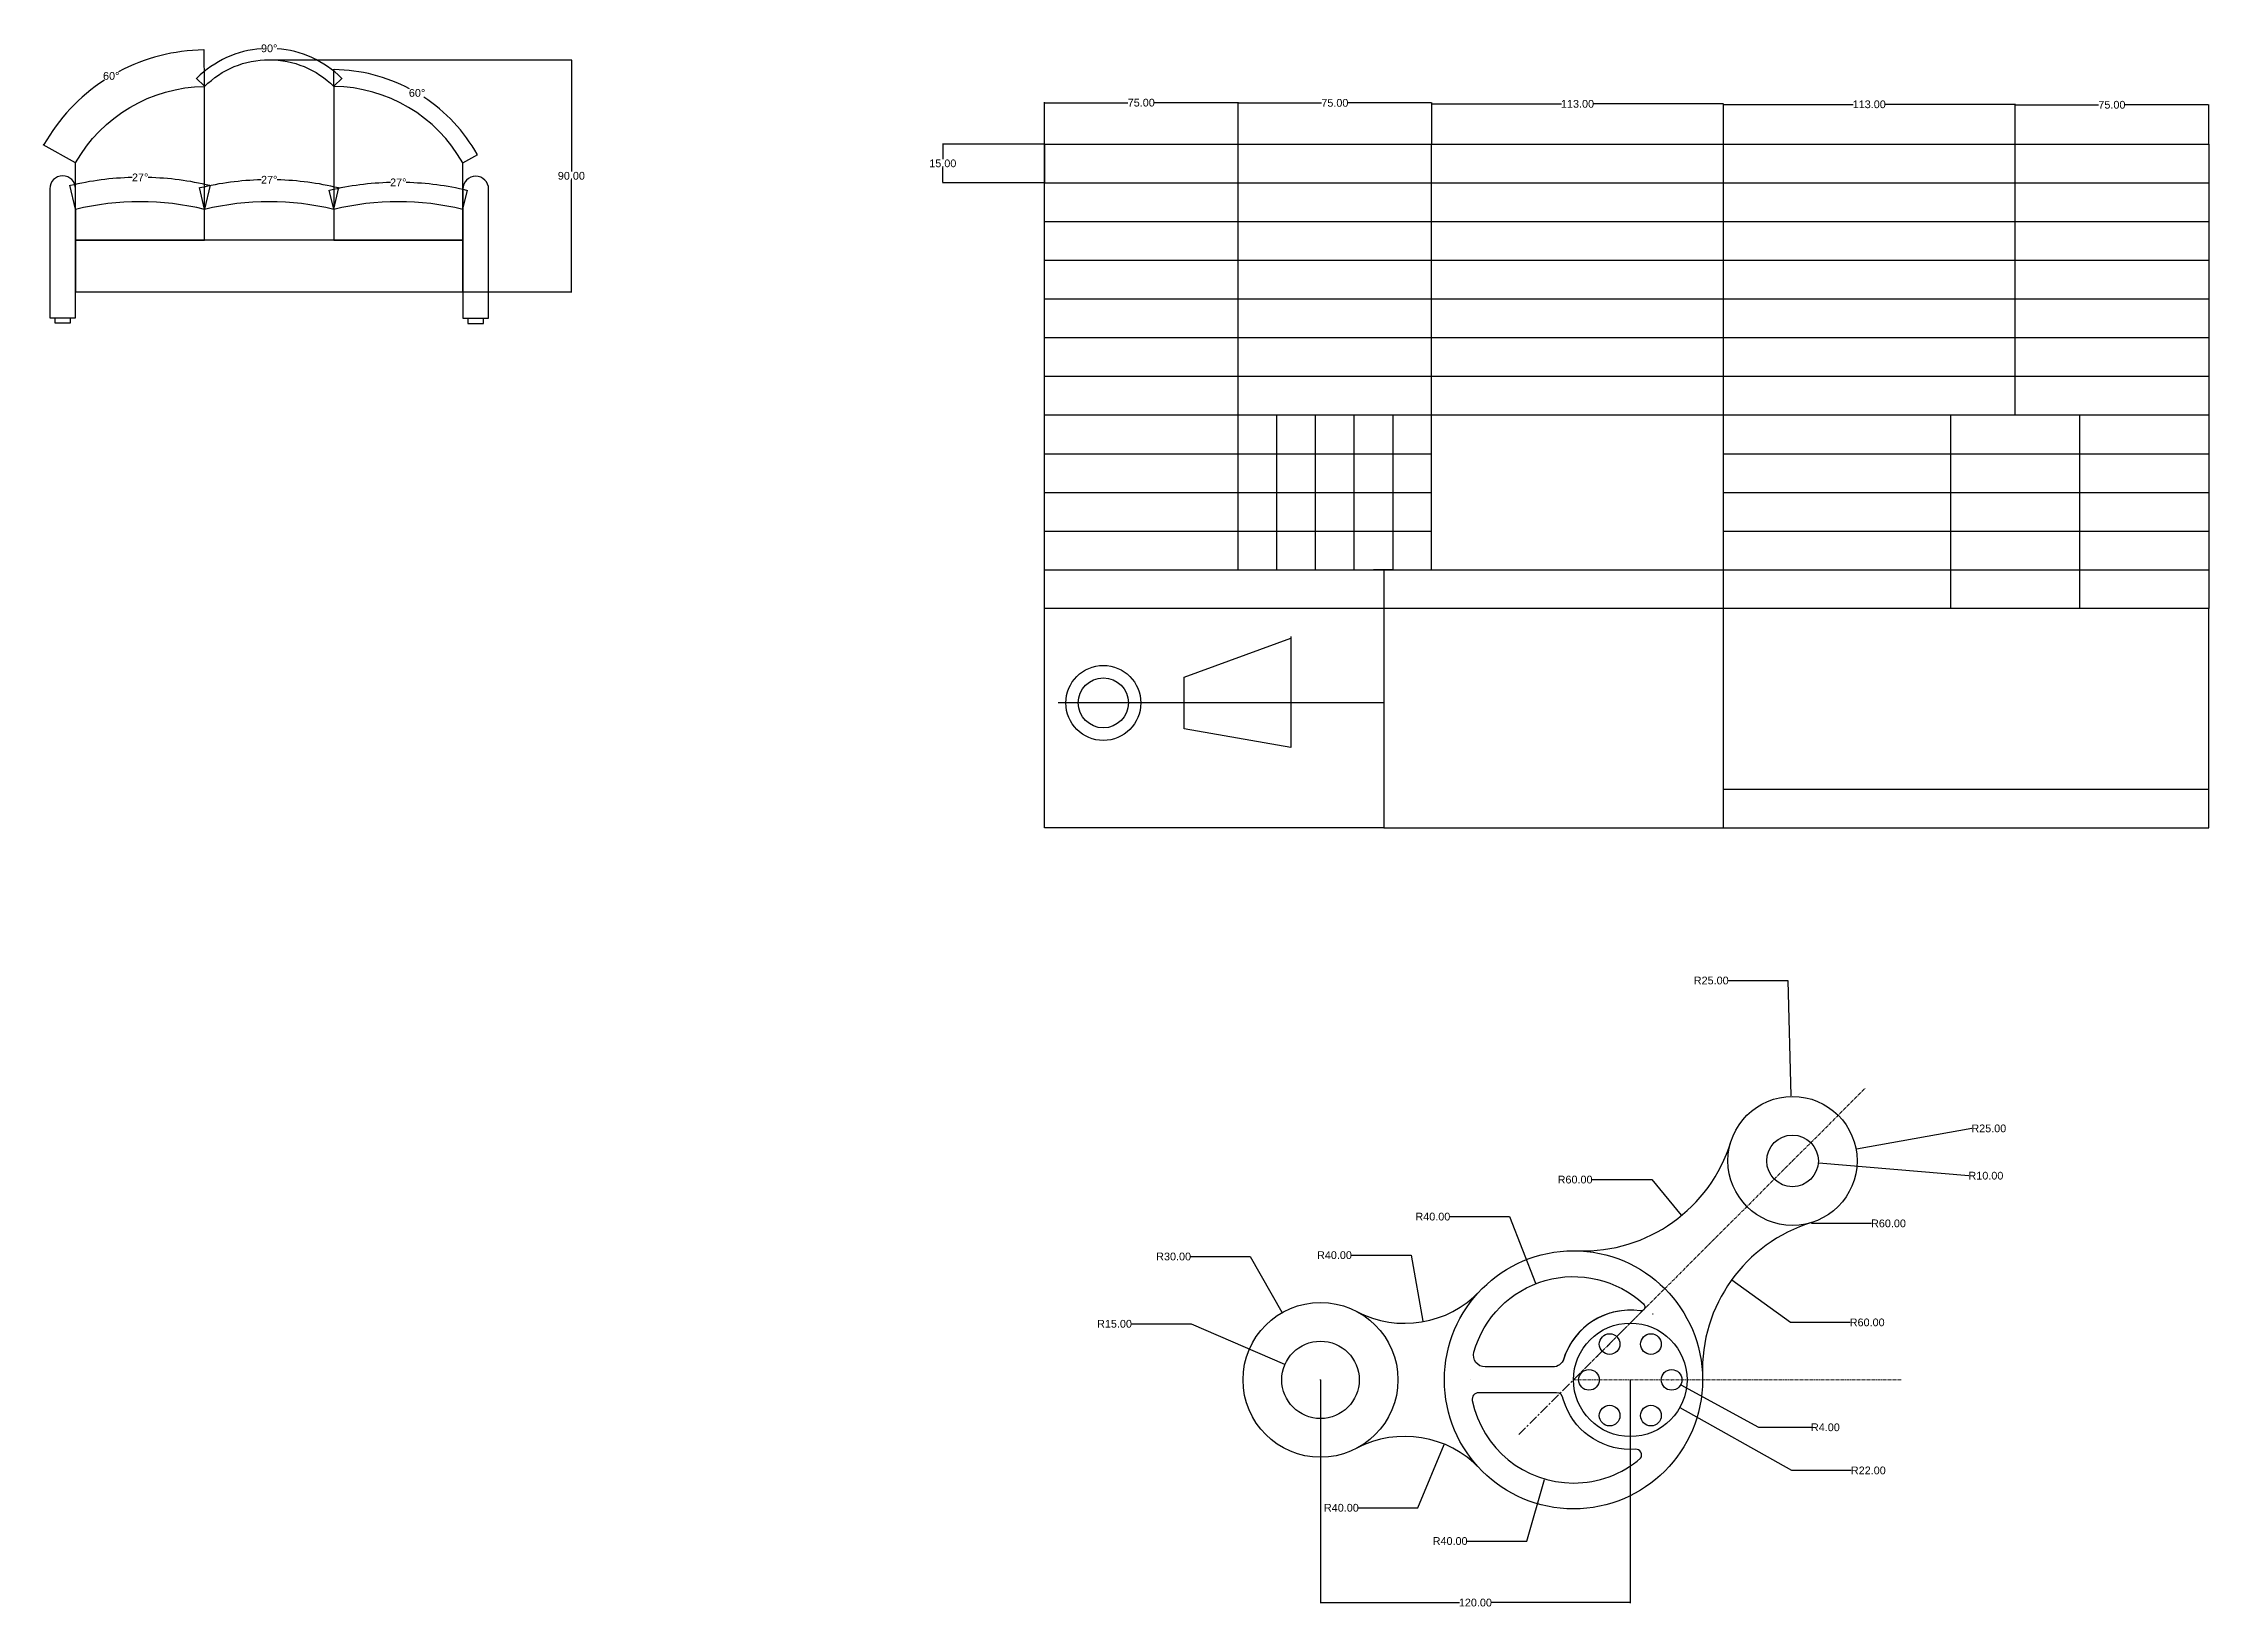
# Model space of a CAD drawing. Header units: millimetres. Extents: x -6852 to 59965, y -10230 to 31776.
# Drawn here: x 3092 to 3930, y 1096 to 1702 of the extents above; entities that cross this region are included whole.
import ezdxf

# ---------------------------------------------------------------- set-up
doc = ezdxf.new("R2010")
doc.units = ezdxf.units.MM
doc.header["$MEASUREMENT"] = 0
doc.linetypes.add('CENTER', pattern=[2, 1.25, -0.25, 0.25, -0.25])
doc.layers.add('Center Line', color=132, linetype='CENTER', lineweight=18)
doc.layers.add('Dimension Line', color=53, linetype='Continuous', lineweight=15)
doc.layers.add('Layer2', color=7, linetype='Continuous', lineweight=25, plot=False)
doc.styles.get("Standard").update_dxf_attribs({"font": 'arial.ttf'})
doc.dimstyles.get("Standard").update_dxf_attribs({"dimtxt": 3, "dimasz": 0.18, "dimexe": 0.18, "dimexo": 0.0625, "dimgap": 0.09, "dimtad": 0, "dimtih": 1, "dimtoh": 1, "dimzin": 0, "dimdsep": 46, "dimtxsty": 'Standard', "dimcen": 0.09, "dimadec": 0, "dimazin": 0, "dimtfac": 1, "dimtofl": 0, "dimtmove": 0, "dimatfit": 3, "dimfxl": 1, "dimtolj": 1, "dimtzin": 0, "dimarcsym": 0})

# ---------------------------------------------------------------- blocks, each defined once
blk = doc.blocks.new('*D1')
at = {"color": 0, "lineweight": -2, "transparency": 16777216}
for p, q in [((3154.12, 1685.46), (3150.93, 1688.65)), ((3204.21, 1685.46), (3207.4, 1688.65))]:
    blk.add_line(p, q, dxfattribs=at)
for start, end in [(94.37576, 134.74054), (45.25946, 85.62424)]:
    blk.add_arc((3179.17, 1660.41), 39.75, start, end, dxfattribs=at)
at = {"color": 0, "transparency": 16777216}
for points in [[(3151.21, 1688.63), (3151.17, 1688.67), (3151.06, 1688.52)], [(3207.17, 1688.67), (3207.13, 1688.63), (3207.27, 1688.52)]]:
    blk.add_solid(points, dxfattribs=at)
at = {"layer": 'Defpoints', "color": 0, "transparency": 16777216}
for p in [(3189.46, 1698.81), (3154.17, 1685.41), (3204.17, 1685.41), (3179.17, 1660.41)]:
    blk.add_point(p, dxfattribs=at)
at = {"color": 0, "transparency": 16777216, "insert": (3179.17, 1700.16), "char_height": 3, "attachment_point": 5}
blk.add_mtext('\\A1;90°', dxfattribs=at)
blk = doc.blocks.new('*D2')
at = {"color": 0, "lineweight": -2, "transparency": 16777216}
for p, q in [((3179.23, 1695.77), (3296.41, 1695.77)), ((3296.23, 1695.59), (3296.23, 1652.39)), ((3296.23, 1605.95), (3296.23, 1649.15)), ((3179.23, 1605.77), (3296.41, 1605.77))]:
    blk.add_line(p, q, dxfattribs=at)
at = {"color": 0, "transparency": 16777216}
for points in [[(3296.2, 1695.59), (3296.26, 1695.59), (3296.23, 1695.77)], [(3296.2, 1605.95), (3296.26, 1605.95), (3296.23, 1605.77)]]:
    blk.add_solid(points, dxfattribs=at)
at = {"layer": 'Defpoints', "color": 0, "transparency": 16777216}
for p in [(3179.17, 1695.77), (3179.17, 1605.77), (3296.23, 1605.77)]:
    blk.add_point(p, dxfattribs=at)
at = {"color": 0, "transparency": 16777216, "insert": (3296.23, 1650.77), "char_height": 3, "attachment_point": 5}
blk.add_mtext('\\A1;90.00', dxfattribs=at)
blk = doc.blocks.new('*D3')
at = {"color": 0, "lineweight": -2, "transparency": 16777216}
for p, q in [((3204.17, 1685.48), (3204.24, 1692.09)), ((3254.22, 1655.8), (3259.99, 1659.04))]:
    blk.add_line(p, q, dxfattribs=at)
for start, end in [(62.28499, 89.177), (29.49617, 56.62463)]:
    blk.add_arc((3203.49, 1627.29), 64.63, start, end, dxfattribs=at)
at = {"color": 0, "transparency": 16777216}
for points in [[(3204.42, 1691.88), (3204.42, 1691.94), (3204.24, 1691.91)], [(3259.77, 1659.12), (3259.72, 1659.1), (3259.83, 1658.95)]]:
    blk.add_solid(points, dxfattribs=at)
at = {"layer": 'Defpoints', "color": 0, "transparency": 16777216}
for p in [(3204.17, 1685.41), (3245.61, 1676.31), (3254.17, 1655.77), (3203.49, 1627.29)]:
    blk.add_point(p, dxfattribs=at)
at = {"color": 0, "transparency": 16777216, "insert": (3236.45, 1682.88), "char_height": 3, "attachment_point": 5}
blk.add_mtext('\\A1;60°', dxfattribs=at)
blk = doc.blocks.new('*D4')
at = {"color": 0, "lineweight": -2, "transparency": 16777216}
for p, q in [((3154.17, 1685.48), (3154, 1699.75)), ((3104.11, 1655.8), (3091.67, 1662.79))]:
    blk.add_line(p, q, dxfattribs=at)
for start, end in [(90.80608, 118.04087), (123.09738, 150.52074)]:
    blk.add_arc((3154.84, 1627.29), 72.29, start, end, dxfattribs=at)
at = {"color": 0, "transparency": 16777216}
for points in [[(3153.82, 1699.6), (3153.82, 1699.54), (3154, 1699.57)], [(3091.94, 1662.85), (3091.89, 1662.88), (3091.82, 1662.71)]]:
    blk.add_solid(points, dxfattribs=at)
at = {"layer": 'Defpoints', "color": 0, "transparency": 16777216}
for p in [(3129.33, 1694.93), (3154.17, 1685.41), (3104.17, 1655.77), (3154.84, 1627.29)]:
    blk.add_point(p, dxfattribs=at)
at = {"color": 0, "transparency": 16777216, "insert": (3117.97, 1689.47), "char_height": 3, "attachment_point": 5}
blk.add_mtext('\\A1;60°', dxfattribs=at)
blk = doc.blocks.new('*D5')
at = {"color": 0, "lineweight": -2, "transparency": 16777216}
for p, q in [((3104.15, 1637.83), (3101.92, 1647.12)), ((3154.18, 1637.83), (3156.41, 1647.12))]:
    blk.add_line(p, q, dxfattribs=at)
for start, end in [(91.50391, 103.4115), (76.5885, 88.49609)]:
    blk.add_arc((3129.17, 1533.64), 116.53, start, end, dxfattribs=at)
at = {"color": 0, "transparency": 16777216}
for points in [[(3102.15, 1646.96), (3102.13, 1647.02), (3101.96, 1646.94)], [(3156.2, 1647.02), (3156.19, 1646.96), (3156.37, 1646.94)]]:
    blk.add_solid(points, dxfattribs=at)
at = {"layer": 'Defpoints', "color": 0, "transparency": 16777216}
for p in [(3138.31, 1649.8), (3104.17, 1637.77), (3154.17, 1637.77), (3129.17, 1533.64)]:
    blk.add_point(p, dxfattribs=at)
at = {"color": 0, "transparency": 16777216, "insert": (3129.17, 1650.16), "char_height": 3, "attachment_point": 5}
blk.add_mtext('\\A1;27°', dxfattribs=at)
blk = doc.blocks.new('*D6')
at = {"color": 0, "lineweight": -2, "transparency": 16777216}
for p, q in [((3154.15, 1637.83), (3152.14, 1646.23)), ((3204.18, 1637.83), (3206.2, 1646.23))]:
    blk.add_line(p, q, dxfattribs=at)
for start, end in [(91.51585, 103.41079), (76.58921, 88.48415)]:
    blk.add_arc((3179.17, 1533.64), 115.61, start, end, dxfattribs=at)
at = {"color": 0, "transparency": 16777216}
for points in [[(3152.36, 1646.06), (3152.35, 1646.12), (3152.18, 1646.05)], [(3205.99, 1646.12), (3205.97, 1646.06), (3206.16, 1646.05)]]:
    blk.add_solid(points, dxfattribs=at)
at = {"layer": 'Defpoints', "color": 0, "transparency": 16777216}
for p in [(3188.24, 1648.89), (3154.17, 1637.77), (3204.17, 1637.77), (3179.17, 1533.64)]:
    blk.add_point(p, dxfattribs=at)
at = {"color": 0, "transparency": 16777216, "insert": (3179.17, 1649.25), "char_height": 3, "attachment_point": 5}
blk.add_mtext('\\A1;27°', dxfattribs=at)
blk = doc.blocks.new('*D7')
at = {"color": 0, "lineweight": -2, "transparency": 16777216}
for p, q in [((3204.15, 1637.83), (3202.37, 1645.24)), ((3254.18, 1637.83), (3255.96, 1645.24))]:
    blk.add_line(p, q, dxfattribs=at)
for start, end in [(91.52932, 103.41), (76.59, 88.47068)]:
    blk.add_arc((3229.17, 1533.64), 114.59, start, end, dxfattribs=at)
at = {"color": 0, "transparency": 16777216}
for points in [[(3202.6, 1645.07), (3202.58, 1645.13), (3202.42, 1645.06)], [(3255.75, 1645.13), (3255.74, 1645.07), (3255.92, 1645.06)]]:
    blk.add_solid(points, dxfattribs=at)
at = {"layer": 'Defpoints', "color": 0, "transparency": 16777216}
for p in [(3238.16, 1647.87), (3204.17, 1637.77), (3254.17, 1637.77), (3229.17, 1533.64)]:
    blk.add_point(p, dxfattribs=at)
at = {"color": 0, "transparency": 16777216, "insert": (3229.17, 1648.23), "char_height": 3, "attachment_point": 5}
blk.add_mtext('\\A1;27°', dxfattribs=at)
blk = doc.blocks.new('*D8')
at = {"color": 0, "lineweight": -2, "transparency": 16777216}
for p, q in [((3479.48, 1663.15), (3479.48, 1679.29)), ((3479.66, 1679.11), (3511.84, 1679.11)), ((3554.3, 1679.11), (3522.11, 1679.11)), ((3554.48, 1663.15), (3554.48, 1679.29))]:
    blk.add_line(p, q, dxfattribs=at)
at = {"color": 0, "transparency": 16777216}
for points in [[(3479.66, 1679.14), (3479.66, 1679.08), (3479.48, 1679.11)], [(3554.3, 1679.14), (3554.3, 1679.08), (3554.48, 1679.11)]]:
    blk.add_solid(points, dxfattribs=at)
at = {"layer": 'Defpoints', "color": 0, "transparency": 16777216}
for p in [(3554.48, 1679.11), (3479.48, 1663.08), (3554.48, 1663.08)]:
    blk.add_point(p, dxfattribs=at)
at = {"color": 0, "transparency": 16777216, "insert": (3516.98, 1679.11), "char_height": 3, "attachment_point": 5}
blk.add_mtext('\\A1;75.00', dxfattribs=at)
blk = doc.blocks.new('*D9')
at = {"color": 0, "lineweight": -2, "transparency": 16777216}
for p, q in [((3554.48, 1663.15), (3554.48, 1679.21)), ((3554.66, 1679.03), (3586.84, 1679.03)), ((3629.3, 1679.03), (3597.11, 1679.03)), ((3629.48, 1663.15), (3629.48, 1679.21))]:
    blk.add_line(p, q, dxfattribs=at)
at = {"color": 0, "transparency": 16777216}
for points in [[(3554.66, 1679.06), (3554.66, 1679), (3554.48, 1679.03)], [(3629.3, 1679.06), (3629.3, 1679), (3629.48, 1679.03)]]:
    blk.add_solid(points, dxfattribs=at)
at = {"layer": 'Defpoints', "color": 0, "transparency": 16777216}
for p in [(3629.48, 1679.03), (3554.48, 1663.08), (3629.48, 1663.08)]:
    blk.add_point(p, dxfattribs=at)
at = {"color": 0, "transparency": 16777216, "insert": (3591.98, 1679.03), "char_height": 3, "attachment_point": 5}
blk.add_mtext('\\A1;75.00', dxfattribs=at)
blk = doc.blocks.new('*D10')
at = {"color": 0, "lineweight": -2, "transparency": 16777216}
for p, q in [((3629.48, 1663.15), (3629.48, 1678.83)), ((3629.66, 1678.65), (3679.81, 1678.65)), ((3742.3, 1678.65), (3692.15, 1678.65)), ((3742.48, 1663.15), (3742.48, 1678.83))]:
    blk.add_line(p, q, dxfattribs=at)
at = {"color": 0, "transparency": 16777216}
for points in [[(3629.66, 1678.68), (3629.66, 1678.62), (3629.48, 1678.65)], [(3742.3, 1678.68), (3742.3, 1678.62), (3742.48, 1678.65)]]:
    blk.add_solid(points, dxfattribs=at)
at = {"layer": 'Defpoints', "color": 0, "transparency": 16777216}
for p in [(3742.48, 1678.65), (3629.48, 1663.08), (3742.48, 1663.08)]:
    blk.add_point(p, dxfattribs=at)
at = {"color": 0, "transparency": 16777216, "insert": (3685.98, 1678.65), "char_height": 3, "attachment_point": 5}
blk.add_mtext('\\A1;113.00', dxfattribs=at)
blk = doc.blocks.new('*D11')
at = {"color": 0, "lineweight": -2, "transparency": 16777216}
for p, q in [((3742.48, 1663.15), (3742.48, 1678.65)), ((3742.66, 1678.47), (3792.81, 1678.47)), ((3855.3, 1678.47), (3805.15, 1678.47)), ((3855.48, 1663.15), (3855.48, 1678.65))]:
    blk.add_line(p, q, dxfattribs=at)
at = {"color": 0, "transparency": 16777216}
for points in [[(3742.66, 1678.5), (3742.66, 1678.44), (3742.48, 1678.47)], [(3855.3, 1678.5), (3855.3, 1678.44), (3855.48, 1678.47)]]:
    blk.add_solid(points, dxfattribs=at)
at = {"layer": 'Defpoints', "color": 0, "transparency": 16777216}
for p in [(3855.48, 1678.47), (3742.48, 1663.08), (3855.48, 1663.08)]:
    blk.add_point(p, dxfattribs=at)
at = {"color": 0, "transparency": 16777216, "insert": (3798.98, 1678.47), "char_height": 3, "attachment_point": 5}
blk.add_mtext('\\A1;113.00', dxfattribs=at)
blk = doc.blocks.new('*D12')
at = {"color": 0, "lineweight": -2, "transparency": 16777216}
for p, q in [((3855.48, 1663.15), (3855.48, 1678.47)), ((3855.66, 1678.29), (3887.84, 1678.29)), ((3930.3, 1678.29), (3898.11, 1678.29)), ((3930.48, 1663.15), (3930.48, 1678.47))]:
    blk.add_line(p, q, dxfattribs=at)
at = {"color": 0, "transparency": 16777216}
for points in [[(3855.66, 1678.32), (3855.66, 1678.26), (3855.48, 1678.29)], [(3930.3, 1678.32), (3930.3, 1678.26), (3930.48, 1678.29)]]:
    blk.add_solid(points, dxfattribs=at)
at = {"layer": 'Defpoints', "color": 0, "transparency": 16777216}
for p in [(3930.48, 1678.29), (3855.48, 1663.08), (3930.48, 1663.08)]:
    blk.add_point(p, dxfattribs=at)
at = {"color": 0, "transparency": 16777216, "insert": (3892.98, 1678.29), "char_height": 3, "attachment_point": 5}
blk.add_mtext('\\A1;75.00', dxfattribs=at)
blk = doc.blocks.new('*D13')
at = {"color": 0, "lineweight": -2, "transparency": 16777216}
for p, q in [((3479.42, 1663.08), (3439.93, 1663.08)), ((3440.11, 1662.9), (3440.11, 1657.21)), ((3440.11, 1648.26), (3440.11, 1653.96)), ((3479.42, 1648.08), (3439.93, 1648.08))]:
    blk.add_line(p, q, dxfattribs=at)
at = {"color": 0, "transparency": 16777216}
for points in [[(3440.08, 1662.9), (3440.14, 1662.9), (3440.11, 1663.08)], [(3440.08, 1648.26), (3440.14, 1648.26), (3440.11, 1648.08)]]:
    blk.add_solid(points, dxfattribs=at)
at = {"layer": 'Defpoints', "color": 0, "transparency": 16777216}
for p in [(3479.48, 1663.08), (3440.11, 1648.08), (3479.48, 1648.08)]:
    blk.add_point(p, dxfattribs=at)
at = {"color": 0, "transparency": 16777216, "insert": (3440.11, 1655.58), "char_height": 3, "attachment_point": 5}
blk.add_mtext('\\A1;15.00', dxfattribs=at)
blk = doc.blocks.new('*U14')
blk.add_circle((0, 0), 4)
blk = doc.blocks.new('*U15')
at = {"color": 0, "linetype": 'ByBlock', "lineweight": -2, "transparency": 16777216}
for p, rotation in [((3698.42, 1198.01), 299.9999999999999), ((3714.42, 1198.01), 239.9999999999999), ((3722.42, 1184.16), 180), ((3698.42, 1170.3), 59.99999999999999), ((3714.42, 1170.3), 120)]:
    blk.add_blockref('*U14', p, dxfattribs=dict(at, rotation=rotation))
blk.add_blockref('*U14', (3690.42, 1184.16), dxfattribs=at)
blk = doc.blocks.new('*D16')
at = {"layer": 'Defpoints', "color": 0, "transparency": 16777216}
for p in [(3769.27, 1269.01), (3793.87, 1273.47)]:
    blk.add_point(p, dxfattribs=at)
at = {"layer": 'Dimension Line', "color": 0, "lineweight": -2, "transparency": 16777216}
for p, q in [((3838.72, 1281.59), (3794.05, 1273.5)), ((3769.18, 1269.01), (3769.36, 1269.01)), ((3769.27, 1268.92), (3769.27, 1269.1))]:
    blk.add_line(p, q, dxfattribs=at)
at = {"layer": 'Dimension Line', "color": 0, "transparency": 16777216}
blk.add_solid([(3794.04, 1273.53), (3794.05, 1273.47), (3793.87, 1273.47)], dxfattribs=at)
at = {"layer": 'Dimension Line', "color": 0, "transparency": 16777216, "insert": (3845.3, 1281.59), "char_height": 3, "attachment_point": 5}
blk.add_mtext('\\A1;R25.00', dxfattribs=at)
blk = doc.blocks.new('*D17')
at = {"layer": 'Defpoints', "color": 0, "transparency": 16777216}
for p in [(3769.27, 1269.01), (3779.24, 1268.17)]:
    blk.add_point(p, dxfattribs=at)
at = {"layer": 'Dimension Line', "color": 0, "lineweight": -2, "transparency": 16777216}
for p, q in [((3769.18, 1269.01), (3769.36, 1269.01)), ((3769.27, 1268.92), (3769.27, 1269.1)), ((3837.59, 1263.27), (3779.41, 1268.16))]:
    blk.add_line(p, q, dxfattribs=at)
at = {"layer": 'Dimension Line', "color": 0, "transparency": 16777216}
blk.add_solid([(3779.42, 1268.19), (3779.41, 1268.13), (3779.24, 1268.17)], dxfattribs=at)
at = {"layer": 'Dimension Line', "color": 0, "transparency": 16777216, "insert": (3844.18, 1263.27), "char_height": 3, "attachment_point": 5}
blk.add_mtext('\\A1;R10.00', dxfattribs=at)
blk = doc.blocks.new('*D25')
at = {"layer": 'Defpoints', "color": 0, "transparency": 16777216}
for p in [(3571.57, 1210.23), (3586.42, 1184.16)]:
    blk.add_point(p, dxfattribs=at)
at = {"layer": 'Dimension Line', "color": 0, "lineweight": -2, "transparency": 16777216}
for p, q in [((3536.1, 1231.95), (3559.2, 1231.95)), ((3559.2, 1231.95), (3571.48, 1210.38)), ((3586.33, 1184.16), (3586.51, 1184.16)), ((3586.42, 1184.07), (3586.42, 1184.25))]:
    blk.add_line(p, q, dxfattribs=at)
at = {"layer": 'Dimension Line', "color": 0, "transparency": 16777216}
blk.add_solid([(3571.51, 1210.4), (3571.46, 1210.37), (3571.57, 1210.23)], dxfattribs=at)
at = {"layer": 'Dimension Line', "color": 0, "transparency": 16777216, "insert": (3529.52, 1231.95), "char_height": 3, "attachment_point": 5}
blk.add_mtext('\\A1;R30.00', dxfattribs=at)
blk = doc.blocks.new('*D26')
at = {"layer": 'Defpoints', "color": 0, "transparency": 16777216}
for p in [(3572.65, 1190.12), (3586.42, 1184.16)]:
    blk.add_point(p, dxfattribs=at)
at = {"layer": 'Dimension Line', "color": 0, "lineweight": -2, "transparency": 16777216}
for p, q in [((3513.2, 1205.87), (3536.3, 1205.87)), ((3536.3, 1205.87), (3572.49, 1190.19)), ((3586.33, 1184.16), (3586.51, 1184.16)), ((3586.42, 1184.07), (3586.42, 1184.25))]:
    blk.add_line(p, q, dxfattribs=at)
at = {"layer": 'Dimension Line', "color": 0, "transparency": 16777216}
blk.add_solid([(3572.5, 1190.22), (3572.48, 1190.17), (3572.65, 1190.12)], dxfattribs=at)
at = {"layer": 'Dimension Line', "color": 0, "transparency": 16777216, "insert": (3506.62, 1205.87), "char_height": 3, "attachment_point": 5}
blk.add_mtext('\\A1;R15.00', dxfattribs=at)
blk = doc.blocks.new('*D27')
at = {"layer": 'Defpoints', "color": 0, "transparency": 16777216}
for p in [(3634.36, 1159.22), (3619.09, 1122.25)]:
    blk.add_point(p, dxfattribs=at)
at = {"layer": 'Dimension Line', "color": 0, "lineweight": -2, "transparency": 16777216}
for p, q in [((3624.18, 1134.57), (3634.29, 1159.06)), ((3601.08, 1134.57), (3624.18, 1134.57))]:
    blk.add_line(p, q, dxfattribs=at)
at = {"layer": 'Dimension Line', "color": 0, "transparency": 16777216}
blk.add_solid([(3634.26, 1159.07), (3634.32, 1159.04), (3634.36, 1159.22)], dxfattribs=at)
at = {"layer": 'Dimension Line', "color": 0, "transparency": 16777216, "insert": (3594.5, 1134.57), "char_height": 3, "attachment_point": 5}
blk.add_mtext('\\A1;R40.00', dxfattribs=at)
blk = doc.blocks.new('*D28')
at = {"layer": 'Defpoints', "color": 0, "transparency": 16777216}
for p in [(3619.09, 1246.06), (3626.12, 1206.69)]:
    blk.add_point(p, dxfattribs=at)
at = {"layer": 'Dimension Line', "color": 0, "lineweight": -2, "transparency": 16777216}
for p, q in [((3598.42, 1232.48), (3621.51, 1232.48)), ((3621.51, 1232.48), (3626.08, 1206.86))]:
    blk.add_line(p, q, dxfattribs=at)
at = {"layer": 'Dimension Line', "color": 0, "transparency": 16777216}
blk.add_solid([(3626.11, 1206.87), (3626.05, 1206.86), (3626.12, 1206.69)], dxfattribs=at)
at = {"layer": 'Dimension Line', "color": 0, "transparency": 16777216, "insert": (3591.83, 1232.48), "char_height": 3, "attachment_point": 5}
blk.add_mtext('\\A1;R40.00', dxfattribs=at)
blk = doc.blocks.new('*D29')
at = {"layer": 'Defpoints', "color": 0, "transparency": 16777216}
for p in [(3768.62, 1294), (3769.27, 1269.01)]:
    blk.add_point(p, dxfattribs=at)
at = {"layer": 'Dimension Line', "color": 0, "lineweight": -2, "transparency": 16777216}
for p, q in [((3744.35, 1338.91), (3767.45, 1338.91)), ((3767.45, 1338.91), (3768.61, 1294.18)), ((3769.18, 1269.01), (3769.36, 1269.01)), ((3769.27, 1268.92), (3769.27, 1269.1))]:
    blk.add_line(p, q, dxfattribs=at)
at = {"layer": 'Dimension Line', "color": 0, "transparency": 16777216}
blk.add_solid([(3768.64, 1294.18), (3768.58, 1294.18), (3768.62, 1294)], dxfattribs=at)
at = {"layer": 'Dimension Line', "color": 0, "transparency": 16777216, "insert": (3737.77, 1338.91), "char_height": 3, "attachment_point": 5}
blk.add_mtext('\\A1;R25.00', dxfattribs=at)
blk = doc.blocks.new('*D30')
at = {"layer": 'Defpoints', "color": 0, "transparency": 16777216}
for p in [(3688.06, 1294.1), (3726.22, 1247.8)]:
    blk.add_point(p, dxfattribs=at)
at = {"layer": 'Dimension Line', "color": 0, "lineweight": -2, "transparency": 16777216}
for p, q in [((3691.62, 1261.75), (3714.72, 1261.75)), ((3714.72, 1261.75), (3726.11, 1247.94))]:
    blk.add_line(p, q, dxfattribs=at)
at = {"layer": 'Dimension Line', "color": 0, "transparency": 16777216}
blk.add_solid([(3726.13, 1247.96), (3726.08, 1247.92), (3726.22, 1247.8)], dxfattribs=at)
at = {"layer": 'Dimension Line', "color": 0, "transparency": 16777216, "insert": (3685.04, 1261.75), "char_height": 3, "attachment_point": 5}
blk.add_mtext('\\A1;R60.00', dxfattribs=at)
blk = doc.blocks.new('*D31')
at = {"layer": 'Defpoints', "color": 0, "transparency": 16777216}
for p in [(3776.65, 1245.12), (3794.36, 1187.8)]:
    blk.add_point(p, dxfattribs=at)
at = {"layer": 'Layer2', "color": 0, "lineweight": -2, "transparency": 16777216}
for p, q in [((3776.76, 1244.78), (3776.7, 1244.95)), ((3799.85, 1244.78), (3776.76, 1244.78))]:
    blk.add_line(p, q, dxfattribs=at)
at = {"layer": 'Layer2', "color": 0, "transparency": 16777216}
blk.add_solid([(3776.73, 1244.96), (3776.67, 1244.94), (3776.65, 1245.12)], dxfattribs=at)
at = {"layer": 'Layer2', "color": 0, "transparency": 16777216, "insert": (3806.44, 1244.78), "char_height": 3, "attachment_point": 5}
blk.add_mtext('\\A1;R60.00', dxfattribs=at)
blk = doc.blocks.new('*D32')
at = {"layer": 'Defpoints', "color": 0, "transparency": 16777216}
for p in [(3745.67, 1222.86), (3794.36, 1187.8)]:
    blk.add_point(p, dxfattribs=at)
at = {"layer": 'Dimension Line', "color": 0, "lineweight": -2, "transparency": 16777216}
for p, q in [((3768.51, 1206.41), (3745.81, 1222.75)), ((3791.61, 1206.41), (3768.51, 1206.41))]:
    blk.add_line(p, q, dxfattribs=at)
at = {"layer": 'Dimension Line', "color": 0, "transparency": 16777216}
blk.add_solid([(3745.83, 1222.78), (3745.79, 1222.73), (3745.67, 1222.86)], dxfattribs=at)
at = {"layer": 'Dimension Line', "color": 0, "transparency": 16777216, "insert": (3798.19, 1206.41), "char_height": 3, "attachment_point": 5}
blk.add_mtext('\\A1;R60.00', dxfattribs=at)
blk = doc.blocks.new('*D33')
at = {"layer": 'Defpoints', "color": 0, "transparency": 16777216}
for p in [(3706.42, 1184.16), (3725.6, 1173.38)]:
    blk.add_point(p, dxfattribs=at)
at = {"layer": 'Dimension Line', "color": 0, "lineweight": -2, "transparency": 16777216}
for p, q in [((3706.33, 1184.16), (3706.51, 1184.16)), ((3706.42, 1184.07), (3706.42, 1184.25)), ((3768.94, 1149.04), (3725.76, 1173.3)), ((3792.04, 1149.04), (3768.94, 1149.04))]:
    blk.add_line(p, q, dxfattribs=at)
at = {"layer": 'Dimension Line', "color": 0, "transparency": 16777216}
blk.add_solid([(3725.77, 1173.32), (3725.74, 1173.27), (3725.6, 1173.38)], dxfattribs=at)
at = {"layer": 'Dimension Line', "color": 0, "transparency": 16777216, "insert": (3798.62, 1149.04), "char_height": 3, "attachment_point": 5}
blk.add_mtext('\\A1;R22.00', dxfattribs=at)
blk = doc.blocks.new('*D34')
at = {"layer": 'Defpoints', "color": 0, "transparency": 16777216}
for p in [(3722.42, 1184.16), (3725.93, 1182.24)]:
    blk.add_point(p, dxfattribs=at)
at = {"layer": 'Dimension Line', "color": 0, "lineweight": -2, "transparency": 16777216}
for p, q in [((3722.33, 1184.16), (3722.51, 1184.16)), ((3722.42, 1184.07), (3722.42, 1184.25)), ((3756.19, 1165.75), (3726.09, 1182.16)), ((3776.57, 1165.75), (3756.19, 1165.75))]:
    blk.add_line(p, q, dxfattribs=at)
at = {"layer": 'Dimension Line', "color": 0, "transparency": 16777216}
blk.add_solid([(3726.1, 1182.18), (3726.07, 1182.13), (3725.93, 1182.24)], dxfattribs=at)
at = {"layer": 'Dimension Line', "color": 0, "transparency": 16777216, "insert": (3781.99, 1165.75), "char_height": 3, "attachment_point": 5}
blk.add_mtext('\\A1;R4.00', dxfattribs=at)
blk = doc.blocks.new('*D35')
at = {"layer": 'Defpoints', "color": 0, "transparency": 16777216}
for p in [(3669.82, 1221.4), (3684.42, 1184.16)]:
    blk.add_point(p, dxfattribs=at)
at = {"layer": 'Dimension Line', "color": 0, "lineweight": -2, "transparency": 16777216}
for p, q in [((3636.52, 1247.41), (3659.62, 1247.41)), ((3659.62, 1247.41), (3669.75, 1221.57)), ((3684.33, 1184.16), (3684.51, 1184.16)), ((3684.42, 1184.07), (3684.42, 1184.25))]:
    blk.add_line(p, q, dxfattribs=at)
at = {"layer": 'Dimension Line', "color": 0, "transparency": 16777216}
blk.add_solid([(3669.78, 1221.58), (3669.72, 1221.56), (3669.82, 1221.4)], dxfattribs=at)
at = {"layer": 'Dimension Line', "color": 0, "transparency": 16777216, "insert": (3629.94, 1247.41), "char_height": 3, "attachment_point": 5}
blk.add_mtext('\\A1;R40.00', dxfattribs=at)
blk = doc.blocks.new('*D36')
at = {"layer": 'Defpoints', "color": 0, "transparency": 16777216}
for p in [(3684.42, 1184.16), (3673.28, 1145.74)]:
    blk.add_point(p, dxfattribs=at)
at = {"layer": 'Dimension Line', "color": 0, "lineweight": -2, "transparency": 16777216}
for p, q in [((3684.33, 1184.16), (3684.51, 1184.16)), ((3684.42, 1184.07), (3684.42, 1184.25)), ((3666.31, 1121.68), (3673.23, 1145.57)), ((3643.21, 1121.68), (3666.31, 1121.68))]:
    blk.add_line(p, q, dxfattribs=at)
at = {"layer": 'Dimension Line', "color": 0, "transparency": 16777216}
blk.add_solid([(3673.2, 1145.57), (3673.26, 1145.56), (3673.28, 1145.74)], dxfattribs=at)
at = {"layer": 'Dimension Line', "color": 0, "transparency": 16777216, "insert": (3636.63, 1121.68), "char_height": 3, "attachment_point": 5}
blk.add_mtext('\\A1;R40.00', dxfattribs=at)
blk = doc.blocks.new('*D37')
at = {"layer": 'Defpoints', "color": 0, "transparency": 16777216}
for p in [(3586.42, 1184.16), (3706.42, 1184.16), (3586.42, 1097.82)]:
    blk.add_point(p, dxfattribs=at)
at = {"layer": 'Dimension Line', "color": 0, "lineweight": -2, "transparency": 16777216}
for p, q in [((3586.42, 1184.1), (3586.42, 1097.64)), ((3706.42, 1184.1), (3706.42, 1097.64)), ((3586.6, 1097.82), (3640.25, 1097.82)), ((3706.24, 1097.82), (3652.59, 1097.82))]:
    blk.add_line(p, q, dxfattribs=at)
at = {"layer": 'Dimension Line', "color": 0, "transparency": 16777216}
for points in [[(3586.6, 1097.85), (3586.6, 1097.79), (3586.42, 1097.82)], [(3706.24, 1097.85), (3706.24, 1097.79), (3706.42, 1097.82)]]:
    blk.add_solid(points, dxfattribs=at)
at = {"layer": 'Dimension Line', "color": 0, "transparency": 16777216, "insert": (3646.42, 1097.82), "char_height": 3, "attachment_point": 5}
blk.add_mtext('\\A1;120.00', dxfattribs=at)

msp = doc.modelspace()

# ---------------------------------------------------------------- linework, layer by layer
for p, q in [((3479.479, 1663.085), (3554.479, 1663.085)), ((3479.479, 1633.085), (3930.479, 1633.085)), ((3479.479, 1618.085), (3930.479, 1618.085)), ((3479.479, 1603.085), (3930.479, 1603.085)), ((3479.479, 1588.085), (3930.479, 1588.085)), ((3479.479, 1573.085), (3930.479, 1573.085)), ((3479.479, 1558.085), (3930.479, 1558.085)), ((3569.479, 1498.085), (3569.479, 1558.085)), ((3584.479, 1498.085), (3584.479, 1558.085)), ((3599.479, 1498.085), (3599.479, 1558.085)), ((3830.479, 1558.085), (3830.479, 1483.085)), ((3880.479, 1558.085), (3880.479, 1483.085)), ((3479.479, 1543.085), (3629.479, 1543.085)), ((3742.479, 1543.085), (3930.479, 1543.085)), ((3742.479, 1528.085), (3930.479, 1528.085)), ((3479.479, 1513.085), (3629.479, 1513.085)), ((3742.479, 1513.085), (3930.479, 1513.085)), ((3742.479, 1413.085), (3930.479, 1413.085)), ((3684.418, 1168.506), (3684.418, 1168.38)), ((3684.418, 1144.158), (3684.418, 1144.068))]:
    msp.add_line(p, q)
for points in [[(3104.168, 1637.769), (3104.168, 1655.769, -0.2679492), (3154.168, 1685.414, -0.4142136), (3204.168, 1685.414), (3204.168, 1625.769), (3254.168, 1625.769), (3254.168, 1637.769, 0.1183578), (3204.168, 1637.769, 0.1183578), (3154.168, 1637.769, 0.1183578), (3104.168, 1637.769), (3104.168, 1625.769), (3104.168, 1605.769), (3254.168, 1605.769)], [(3254.168, 1637.769), (3254.168, 1655.769, 0.2679492), (3204.168, 1685.414)], [(3644.418, 1184.158, 0.0002813), (3644.418, 1184.113, -0.0002813), (3644.418, 1184.158, 0.0002813), (3644.418, 1184.113)], [(3706.373, 1157.158, 0.0004167), (3706.418, 1157.158), (3706.418, 1157.158)]]:
    msp.add_lwpolyline(points, format="xyb")
for points in [[(3254.168, 1605.769), (3254.168, 1625.769), (3104.168, 1625.769), (3154.168, 1625.769), (3154.168, 1685.414)], [(3855.479, 1558.085), (3855.479, 1663.085), (3930.479, 1663.085), (3930.479, 1483.085), (3855.479, 1483.085), (3742.479, 1483.085), (3629.479, 1483.085), (3554.479, 1483.085), (3479.479, 1483.085), (3479.479, 1663.085), (3479.479, 1648.085), (3930.479, 1648.085)], [(3554.479, 1498.085), (3554.479, 1663.085), (3629.479, 1663.085)], [(3629.479, 1498.085), (3629.479, 1663.085), (3742.479, 1663.085)], [(3742.479, 1398.085), (3742.479, 1663.085), (3855.479, 1663.085)], [(3096.168, 1595.769), (3096.168, 1593.769), (3102.168, 1593.769), (3102.168, 1595.769)], [(3256.168, 1595.597), (3256.168, 1593.597), (3262.168, 1593.597), (3262.168, 1595.597)], [(3614.479, 1558.085), (3614.479, 1498.085), (3606.979, 1498.085)], [(3479.479, 1528.085), (3554.479, 1528.085), (3629.479, 1528.085)], [(3479.479, 1498.085), (3742.479, 1498.085), (3930.479, 1498.085)], [(3610.979, 1498.085), (3610.979, 1448.085), (3610.979, 1398.085), (3742.479, 1398.085), (3855.479, 1398.085), (3930.479, 1398.085), (3930.479, 1483.085)], [(3610.979, 1398.085), (3479.479, 1398.085), (3479.479, 1483.085)], [(3574.922, 1472.259), (3574.922, 1429.213), (3533.615, 1436.496), (3533.615, 1446.496), (3533.615, 1456.496), (3574.922, 1471.531)], [(3610.979, 1446.496), (3502.293, 1446.496), (3484.797, 1446.496)]]:
    msp.add_lwpolyline(points)
for points in [[(3104.168, 1605.769), (3104.168, 1645.769, 1), (3094.168, 1645.769), (3094.168, 1595.769), (3104.168, 1595.769)], [(3264.168, 1605.597), (3264.168, 1645.597, 1), (3254.168, 1645.597), (3254.168, 1595.597), (3264.168, 1595.597)], [(3650.195, 1189.159, -0.4958231), (3645.871, 1194.843, -0.5611236), (3711.536, 1213.562, -0.7365998), (3710.262, 1210.883, 0.3671908), (3680.672, 1192.293, -0.3271659), (3676.394, 1189.158)], [(3681.338, 1174.158), (3680.387, 1176.67, 0.4128815), (3677.887, 1179.158), (3647.675, 1179.158, 0.4744979), (3645.226, 1176.158, 0.356394), (3684.418, 1144.158, 0.1787501), (3710.416, 1153.759, 0.6358003), (3708.455, 1157.235, -0.327763)]]:
    msp.add_lwpolyline(points, format="xyb", close=True)
for centre, radius in [((3502.293, 1446.496), 14.536), ((3502.293, 1446.496), 9.691), ((3769.27, 1269.011), 25), ((3769.27, 1269.011), 10), ((3684.418, 1184.158), 50), ((3586.418, 1184.158), 30), ((3706.418, 1184.158), 22), ((3586.418, 1184.158), 15)]:
    msp.add_circle(centre, radius)
for centre, radius, start, end in [((3688.057, 1294.098), 60, 268.104079, 342.834019), ((3794.357, 1187.797), 60, 107.165981, 181.895921), ((3619.091, 1246.065), 40, 242.175565, 316.539632), ((3706.328, 1184.158), 27, 89.904507, 164.133684), ((3706.328, 1184.158), 27, 70.704767, 70.940705), ((3684.418, 1184.158), 40, 180, 180.064458), ((3619.091, 1122.251), 40, 43.460368, 117.824435)]:
    msp.add_arc(centre, radius, start, end)
at = {"layer": 'Center Line', "linetype": 'CENTER', "ltscale": 3}
msp.add_line((3663.204, 1162.945), (3711.022, 1210.763), dxfattribs=at)
at = {"layer": 'Center Line'}
msp.add_lwpolyline([(3811.381, 1184.158), (3684.418, 1184.158), (3740.986, 1240.727), (3797.555, 1297.295)], dxfattribs=at)

# ---------------------------------------------------------------- block references
at = {"linetype": 'CENTER'}
msp.add_blockref('*U15', (0, 0), dxfattribs=at)

# ---------------------------------------------------------------- dimensions: what is measured, and where the dimension line sits
for base, center, p1, p2, picture, middle in [((3129.332, 1694.927), (3154.841, 1627.29), (3154.168, 1685.414), (3104.168, 1655.769), '*D4', (3117.975, 1689.47)), ((3189.455, 1698.808), (3179.168, 1660.414), (3204.168, 1685.414), (3154.168, 1685.414), '*D1', (3179.168, 1700.162)), ((3245.606, 1676.312), (3203.495, 1627.29), (3254.168, 1655.769), (3204.168, 1685.414), '*D3', (3236.454, 1682.88)), ((3138.31, 1649.805), (3129.168, 1533.636), (3154.168, 1637.769), (3104.168, 1637.769), '*D5', (3129.168, 1650.164)), ((3188.238, 1648.89), (3179.168, 1533.636), (3204.168, 1637.769), (3154.168, 1637.769), '*D6', (3179.168, 1649.246)), ((3238.158, 1647.875), (3229.168, 1533.636), (3254.168, 1637.769), (3204.168, 1637.769), '*D7', (3229.168, 1648.228))]:
    dim = msp.add_angular_dim_3p(base=base, center=center, p1=p1, p2=p2, dimstyle='Standard')
    dim.commit()
    dim.dimension.update_dxf_attribs({"geometry": picture, "text_midpoint": middle})
for base, p1, p2, picture, middle in [((3296.23, 1605.769), (3179.168, 1695.769), (3179.168, 1605.769), '*D2', (3296.23, 1650.769)), ((3440.106, 1648.085), (3479.479, 1663.085), (3479.479, 1648.085), '*D13', (3440.106, 1655.585))]:
    dim = msp.add_linear_dim(base=base, p1=p1, p2=p2, angle=90, dimstyle='Standard')
    dim.commit()
    dim.dimension.update_dxf_attribs({"geometry": picture, "text_midpoint": middle})
for base, p1, p2, picture, middle in [((3554.479, 1679.108), (3479.479, 1663.085), (3554.479, 1663.085), '*D8', (3516.979, 1679.108)), ((3629.479, 1679.03), (3554.479, 1663.085), (3629.479, 1663.085), '*D9', (3591.979, 1679.03)), ((3742.479, 1678.653), (3629.479, 1663.085), (3742.479, 1663.085), '*D10', (3685.979, 1678.653)), ((3855.479, 1678.469), (3742.479, 1663.085), (3855.479, 1663.085), '*D11', (3798.979, 1678.469)), ((3930.479, 1678.293), (3855.479, 1663.085), (3930.479, 1663.085), '*D12', (3892.979, 1678.293))]:
    dim = msp.add_linear_dim(base=base, p1=p1, p2=p2, dimstyle='Standard')
    dim.commit()
    dim.dimension.update_dxf_attribs({"geometry": picture, "text_midpoint": middle})
at = {"layer": 'Dimension Line'}
for center, mpoint, picture, middle in [((3769.27, 1269.011), (3768.619, 1294.002), '*D29', (3737.768, 1338.913)), ((3688.057, 1294.098), (3726.22, 1247.799), '*D30', (3685.04, 1261.751)), ((3769.27, 1269.011), (3793.87, 1273.468), '*D16', (3838.722, 1281.593)), ((3769.27, 1269.011), (3779.235, 1268.174), '*D17', (3837.594, 1263.273)), ((3619.091, 1246.065), (3626.115, 1206.686), '*D28', (3591.834, 1232.482)), ((3684.418, 1184.158), (3669.818, 1221.398), '*D35', (3629.941, 1247.408)), ((3586.418, 1184.158), (3571.571, 1210.227), '*D25', (3529.519, 1231.95)), ((3794.357, 1187.797), (3745.666, 1222.857), '*D32', (3798.193, 1206.406)), ((3586.418, 1184.158), (3572.654, 1190.122), '*D26', (3506.617, 1205.874)), ((3684.418, 1184.158), (3673.283, 1145.739), '*D36', (3636.63, 1121.679)), ((3706.418, 1184.158), (3725.599, 1173.384), '*D33', (3798.623, 1149.039)), ((3722.417, 1184.158), (3725.929, 1182.244), '*D34', (3781.987, 1165.747)), ((3619.091, 1122.251), (3634.361, 1159.222), '*D27', (3594.497, 1134.565))]:
    dim = msp.add_radius_dim(center=center, mpoint=mpoint, dimstyle='Standard', dxfattribs=at)
    dim.commit()
    dim.dimension.update_dxf_attribs({"geometry": picture, "text_midpoint": middle, "dimtype": 164})
dim = msp.add_linear_dim(base=(3586.418, 1097.821), p1=(3706.418, 1184.158), p2=(3586.418, 1184.158), dimstyle='Standard', dxfattribs=at)
dim.commit()
dim.dimension.update_dxf_attribs({"geometry": '*D37', "text_midpoint": (3646.418, 1097.821)})
at = {"layer": 'Layer2'}
dim = msp.add_radius_dim(center=(3794.357, 1187.797), mpoint=(3776.649, 1245.125), dimstyle='Standard', dxfattribs=at)
dim.commit()
dim.dimension.update_dxf_attribs({"geometry": '*D31', "text_midpoint": (3806.435, 1244.781), "dimtype": 164})

doc.saveas('drawing.dxf')
